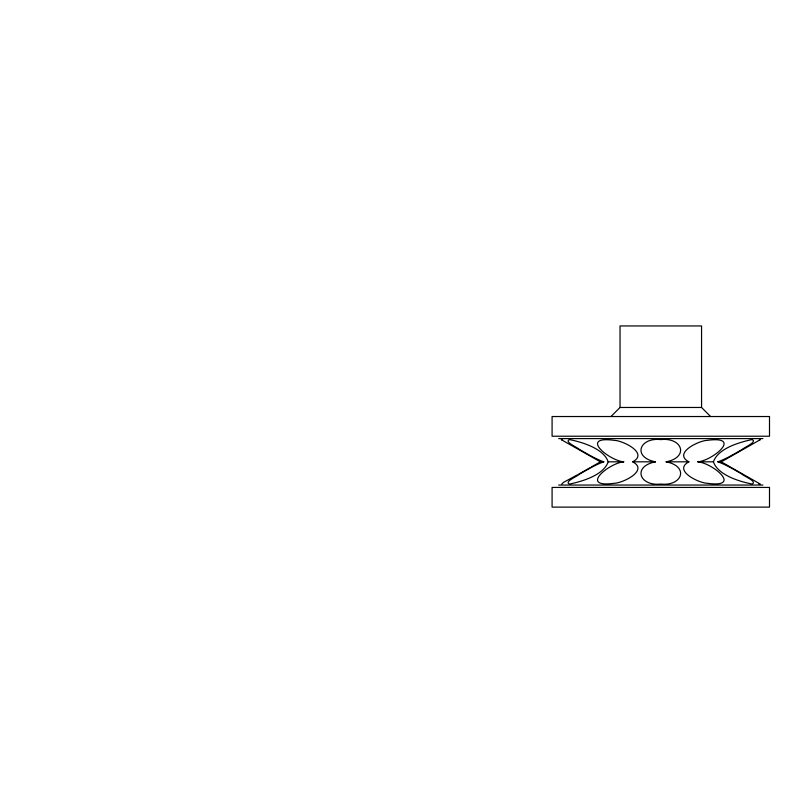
<?xml version="1.0" encoding="UTF-8"?>
<svg xmlns="http://www.w3.org/2000/svg" width="810" height="810" viewBox="0 0 810 810"><rect width="100%" height="100%" fill="white"/><g stroke="black" fill="none" stroke-linecap="round" stroke-linejoin="round"><path stroke-width="1.21" d="M610.973 416.532L620.035 407.47L620.035 325.944L701.561 325.944L701.561 407.47L710.613 416.532M608.188 461.821C603.764 448.618 582.299 442.179 569.531 439.587C563.466 441.652 578.158 447.788 579.606 449.54C587.452 454.005 595.218 458.794 603.764 461.821C595.218 464.849 587.452 469.648 579.606 474.103C578.158 475.855 563.466 481.99 569.531 484.056C582.299 481.474 603.764 475.024 608.188 461.821L623.73 461.821C608.999 463.047 578.391 488.227 614.426 483.276C622.718 483.074 649.012 470.438 632.691 461.821C649.012 453.205 622.718 440.569 614.426 440.367C578.391 435.426 608.999 460.596 623.73 461.821M713.408 461.821C717.862 475.045 739.429 481.606 752.267 484.056C757.603 481.464 743.246 475.865 741.616 473.89C733.89 469.506 726.236 464.798 717.832 461.821C726.367 458.794 734.144 454.005 741.98 449.54C743.479 447.849 758.464 441.369 751.822 439.587C738.841 442.473 718.095 448.416 713.408 461.821L697.856 461.821C712.587 460.596 743.195 435.426 707.16 440.367C698.868 440.569 672.583 453.205 688.895 461.821C672.583 470.438 698.868 483.074 707.16 483.276C743.195 488.227 712.587 463.047 697.856 461.821M726.459 458.875L760.306 439.678L759.395 439.698M591.29 467.016L600.382 461.821L561.279 439.678L562.535 439.789M725.912 459.199L721.204 461.821L760.215 484.046M590.024 467.765L578.259 474.387M577.246 474.933L563.375 482.456L561.775 484.026M655.472 461.821C632.205 466.347 639.201 486.425 660.798 484.056C682.385 486.425 689.381 466.347 666.124 461.821C689.381 457.306 682.385 437.218 660.798 439.587C639.201 437.218 632.205 457.306 655.472 461.821L632.691 461.821M620.045 407.47L701.551 407.47M558.687 438.595L762.899 438.595M600.352 461.821L603.764 461.821M666.124 461.821L688.895 461.821M717.832 461.821L721.244 461.821M558.687 485.048L762.899 485.048M759.547 483.985L758.666 483.752M769.5 416.532L552.086 416.532L552.086 436.225L769.5 436.225L769.5 416.532M769.5 487.428L552.086 487.428L552.086 507.121L769.5 507.121L769.5 487.428"/></g></svg>
